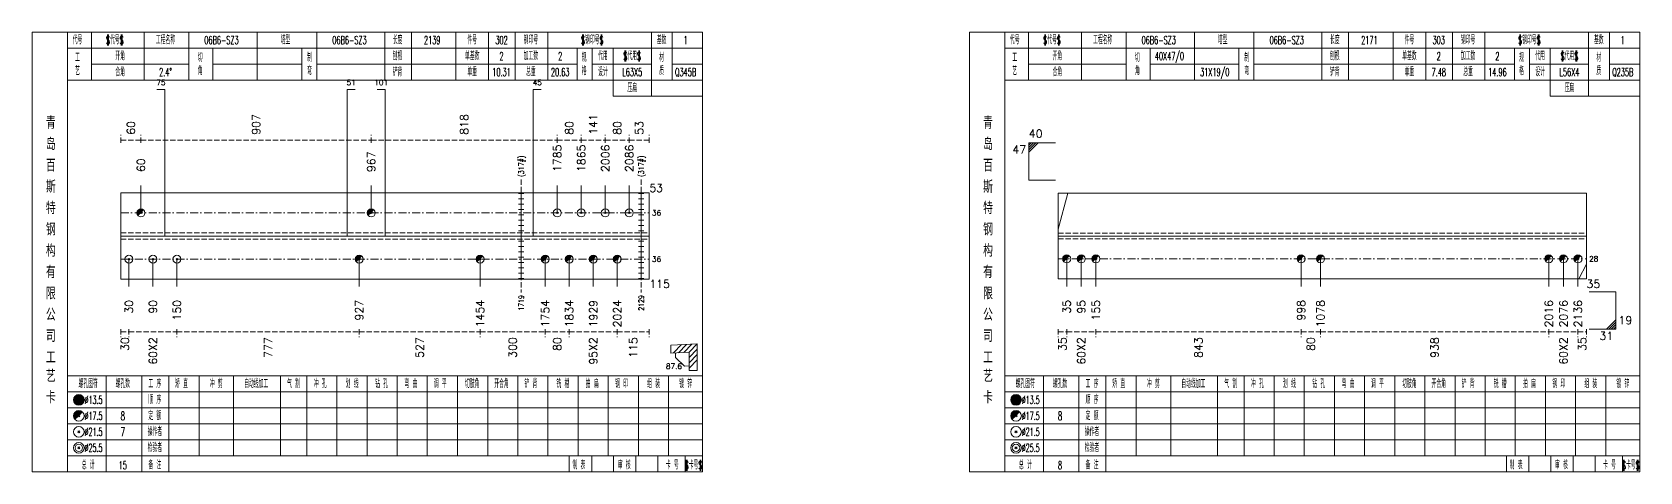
# Model space of a CAD drawing. Extents: x -533 to 8774, y 0 to 7979.
# Drawn here: x 3514 to 4117, y 6433 to 6598 of the extents above; entities that cross this region are included whole.
import ezdxf
from ezdxf.enums import TextEntityAlignment as Align

# ---------------------------------------------------------------- set-up
doc = ezdxf.new("R2010")
doc.units = 0
doc.header["$MEASUREMENT"] = 0
doc.linetypes.add('一点画线', pattern=[5.2, 3, -1, 0.2, -1])
doc.linetypes.add('虚线', pattern=[2.75, 2, -0.75])
doc.layers.get('0').update_dxf_attribs({"linetype": 'CONTINUOUS', "lineweight": 25})
for name, color, linetype, lineweight in [('1', 7, 'CONTINUOUS', 25), ('2', 7, 'CONTINUOUS', 25), ('4', 7, 'CONTINUOUS', 25), ('5', 7, 'CONTINUOUS', 25)]:
    doc.layers.add(name, color=color, linetype=linetype, lineweight=lineweight)
doc.styles.get("Standard").update_dxf_attribs({"font": 'simplex.shx', "width": 0.7, "height": 3, "bigfont": 'gbhzfs.shx'})

# ---------------------------------------------------------------- blocks, each defined once
blk = doc.blocks.new('孔17.5')
at = {"layer": '5', "color": 7, "linetype": 'Continuous', "lineweight": 0}
for p, q in [((-0.2, -0.2), (0.2, 0.2)), ((-0.2, 0.2), (0.2, -0.2))]:
    blk.add_line(p, q, dxfattribs=at)
at = {"layer": '5', "color": 7, "linetype": 'Continuous', "lineweight": 13}
blk.add_circle((0, 0), 1, dxfattribs=at)
for radius in [0.9, 0.8, 0.7, 0.6, 0.5, 0.4, 0.3, 0.2, 0.1]:
    blk.add_arc((0, 0), radius, 45, 225, dxfattribs=at)
blk = doc.blocks.new('孔21.5')
at = {"layer": '5', "color": 7, "linetype": 'Continuous', "lineweight": 13}
for p, q in [((-0.2, -0.2), (0.2, 0.2)), ((0.2, -0.2), (-0.2, 0.2))]:
    blk.add_line(p, q, dxfattribs=at)
blk.add_circle((0, 0), 1, dxfattribs=at)

msp = doc.modelspace()

# ---------------------------------------------------------------- linework, layer by layer
at = {"color": 8, "linetype": '虚线', "lineweight": 9}
for p, q in [((3547.3, 6556.24), (3547.3, 6559.24)), ((3554.8, 6556.24), (3554.8, 6559.24)), ((3554.8, 6556.24), (3554.8, 6559.24)), ((3641.13, 6556.24), (3641.13, 6559.24)), ((3641.13, 6556.24), (3641.13, 6559.24)), ((3710.9, 6556.24), (3710.9, 6559.24)), ((3710.9, 6556.24), (3710.9, 6559.24)), ((3719.9, 6556.24), (3719.9, 6559.24)), ((3719.9, 6556.24), (3719.9, 6559.24)), ((3728.9, 6556.24), (3728.9, 6559.24)), ((3728.9, 6556.24), (3728.9, 6559.24)), ((3737.9, 6556.24), (3737.9, 6559.24)), ((3737.9, 6556.24), (3737.9, 6559.24)), ((3745.4, 6556.24), (3745.4, 6559.24)), ((3547.3, 6557.24), (3554.8, 6557.24)), ((3554.8, 6557.24), (3641.13, 6557.24)), ((3641.13, 6557.24), (3710.9, 6557.24)), ((3710.9, 6557.24), (3719.9, 6557.24)), ((3719.9, 6557.24), (3728.9, 6557.24)), ((3728.9, 6557.24), (3737.9, 6557.24)), ((3737.9, 6557.24), (3745.4, 6557.24)), ((3547.3, 6486.24), (3547.3, 6483.24)), ((3550.3, 6486.24), (3550.3, 6483.24)), ((3550.3, 6486.24), (3550.3, 6483.24)), ((3568.3, 6486.24), (3568.3, 6483.24)), ((3568.3, 6486.24), (3568.3, 6483.24)), ((3636.63, 6486.24), (3636.63, 6483.24)), ((3636.63, 6486.24), (3636.63, 6483.24)), ((3681.96, 6486.24), (3681.96, 6483.24)), ((3681.96, 6486.24), (3681.96, 6483.24)), ((3706.4, 6486.24), (3706.4, 6483.24)), ((3706.4, 6486.24), (3706.4, 6483.24)), ((3715.4, 6486.24), (3715.4, 6483.24)), ((3715.4, 6486.24), (3715.4, 6483.24)), ((3733.4, 6486.24), (3733.4, 6483.24)), ((3733.4, 6486.24), (3733.4, 6483.24)), ((3745.4, 6486.24), (3745.4, 6483.24)), ((3898.7, 6486.24), (3898.7, 6483.24)), ((3901.89, 6486.24), (3901.89, 6483.24)), ((3901.89, 6486.24), (3901.89, 6483.24)), ((3912.84, 6486.24), (3912.84, 6483.24)), ((3912.84, 6486.24), (3912.84, 6483.24)), ((3989.77, 6486.24), (3989.77, 6483.24)), ((3989.77, 6486.24), (3989.77, 6483.24)), ((3997.07, 6486.24), (3997.07, 6483.24)), ((3997.07, 6486.24), (3997.07, 6483.24)), ((4082.66, 6486.24), (4082.66, 6483.24)), ((4082.66, 6486.24), (4082.66, 6483.24)), ((4093.61, 6486.24), (4093.61, 6483.24)), ((4093.61, 6486.24), (4093.61, 6483.24)), ((4096.8, 6486.24), (4096.8, 6483.24)), ((3547.3, 6485.24), (3550.3, 6485.24)), ((3550.3, 6485.24), (3568.3, 6485.24)), ((3568.3, 6485.24), (3636.63, 6485.24)), ((3636.63, 6485.24), (3681.96, 6485.24)), ((3681.96, 6485.24), (3706.4, 6485.24)), ((3706.4, 6485.24), (3715.4, 6485.24)), ((3715.4, 6485.24), (3733.4, 6485.24)), ((3733.4, 6485.24), (3745.4, 6485.24)), ((3898.7, 6485.24), (3901.89, 6485.24)), ((3901.89, 6485.24), (3912.84, 6485.24)), ((3912.84, 6485.24), (3989.77, 6485.24)), ((3989.77, 6485.24), (3997.07, 6485.24)), ((3997.07, 6485.24), (4082.66, 6485.24)), ((4082.66, 6485.24), (4093.61, 6485.24)), ((4093.61, 6485.24), (4096.8, 6485.24))]:
    msp.add_line(p, q, dxfattribs=at)
at = {"color": 7, "linetype": 'Continuous', "lineweight": 13}
for p, q in [((3887.7, 6556.24), (3897.7, 6556.24)), ((3887.7, 6542.24), (3887.7, 6556.24)), ((3888.58, 6556.24), (3887.7, 6555.36)), ((3889.45, 6556.24), (3887.7, 6554.49)), ((3890.33, 6556.24), (3887.7, 6553.61)), ((3891.2, 6556.24), (3887.7, 6552.74)), ((3887.7, 6542.24), (3897.7, 6542.24)), ((3554.8, 6529.93), (3554.8, 6540.24)), ((3641.13, 6529.93), (3641.13, 6540.24)), ((3710.9, 6529.93), (3710.9, 6540.24)), ((3719.9, 6529.93), (3719.9, 6540.24)), ((3728.9, 6529.93), (3728.9, 6540.24)), ((3737.9, 6529.93), (3737.9, 6540.24)), ((3898.7, 6523.82), (3902.35, 6537.31)), ((3550.3, 6512.55), (3550.3, 6502.24)), ((3559.3, 6512.55), (3559.3, 6502.24)), ((3568.3, 6512.55), (3568.3, 6502.24)), ((3636.63, 6512.55), (3636.63, 6502.24)), ((3681.96, 6512.55), (3681.96, 6502.24)), ((3706.4, 6512.55), (3706.4, 6502.24)), ((3715.4, 6512.55), (3715.4, 6502.24)), ((3724.4, 6512.55), (3724.4, 6502.24)), ((3733.4, 6512.55), (3733.4, 6502.24)), ((3901.89, 6512.67), (3901.89, 6502.24)), ((3907.37, 6512.67), (3907.37, 6502.24)), ((3912.84, 6512.67), (3912.84, 6502.24)), ((3989.77, 6512.67), (3989.77, 6502.24)), ((3997.07, 6512.67), (3997.07, 6502.24)), ((4082.66, 6512.67), (4082.66, 6502.24)), ((4088.13, 6512.67), (4088.13, 6502.24)), ((4093.61, 6512.67), (4093.61, 6502.24)), ((4096.8, 6510.62), (4093.97, 6505.17)), ((4107.8, 6500.24), (4097.8, 6500.24)), ((4107.8, 6500.24), (4107.8, 6486.24)), ((4107.8, 6486.24), (4097.8, 6486.24)), ((4104.3, 6486.24), (4107.8, 6489.74)), ((4105.18, 6486.24), (4107.8, 6488.86)), ((4106.05, 6486.24), (4107.8, 6487.99)), ((4106.93, 6486.24), (4107.8, 6487.11))]:
    msp.add_line(p, q, dxfattribs=at)
at = {"color": 7, "linetype": 'Continuous', "lineweight": 18}
for p, q in [((3547.3, 6537.43), (3547.3, 6505.05)), ((3547.3, 6537.43), (3745.4, 6537.43)), ((3745.4, 6537.43), (3745.4, 6505.05)), ((3898.7, 6537.31), (3898.7, 6505.17)), ((3898.7, 6537.31), (4096.8, 6537.31)), ((4096.8, 6537.31), (4096.8, 6505.17)), ((3547.3, 6521.24), (3745.4, 6521.24)), ((3898.7, 6521.24), (4096.8, 6521.24))]:
    msp.add_line(p, q, dxfattribs=at)
at = {"color": 3, "linetype": '一点画线', "lineweight": 13}
for p, q in [((3547.3, 6529.93), (3745.4, 6529.93)), ((3547.3, 6512.55), (3745.4, 6512.55)), ((3898.7, 6512.67), (4096.8, 6512.67))]:
    msp.add_line(p, q, dxfattribs=at)
at = {"color": 1, "linetype": '虚线', "lineweight": 18}
for p, q in [((3547.3, 6522.43), (3745.4, 6522.43)), ((3898.7, 6522.31), (4096.8, 6522.31)), ((3547.3, 6520.05), (3745.4, 6520.05)), ((3898.7, 6520.17), (4096.8, 6520.17))]:
    msp.add_line(p, q, dxfattribs=at)
at = {"layer": '1', "color": 7, "linetype": 'Continuous', "lineweight": 18}
for p, q in [((3547.3, 6505.05), (3745.4, 6505.05)), ((3898.7, 6505.17), (4096.8, 6505.17))]:
    msp.add_line(p, q, dxfattribs=at)
at = {"layer": '2', "color": 7, "linetype": 'Continuous', "lineweight": 13}
for p, q in [((3563.8, 6576.24), (3560.8, 6576.24)), ((3563.8, 6521.24), (3563.8, 6576.24)), ((3632.13, 6521.24), (3632.13, 6576.24)), ((3632.13, 6576.24), (3635.13, 6576.24)), ((3646.38, 6576.24), (3643.38, 6576.24)), ((3646.38, 6521.24), (3646.38, 6576.24)), ((3701.9, 6521.24), (3701.9, 6576.24)), ((3701.9, 6576.24), (3704.9, 6576.24)), ((3698.4, 6537.24), (3696.4, 6537.24)), ((3698.4, 6535.24), (3696.4, 6535.24)), ((3697.4, 6521.24), (3697.4, 6537.43)), ((3743.4, 6537.24), (3741.4, 6537.24)), ((3743.4, 6535.24), (3741.4, 6535.24)), ((3742.4, 6521.24), (3742.4, 6537.43)), ((3698.4, 6533.24), (3696.4, 6533.24)), ((3698.4, 6531.24), (3696.4, 6531.24)), ((3698.4, 6529.24), (3696.4, 6529.24)), ((3743.4, 6533.24), (3741.4, 6533.24)), ((3743.4, 6531.24), (3741.4, 6531.24)), ((3743.4, 6529.24), (3741.4, 6529.24)), ((3698.4, 6527.24), (3696.4, 6527.24)), ((3698.4, 6525.24), (3696.4, 6525.24)), ((3698.4, 6523.24), (3696.4, 6523.24)), ((3743.4, 6527.24), (3741.4, 6527.24)), ((3743.4, 6525.24), (3741.4, 6525.24)), ((3743.4, 6523.24), (3741.4, 6523.24)), ((3696.4, 6519.24), (3698.4, 6519.24)), ((3696.4, 6517.24), (3698.4, 6517.24)), ((3697.4, 6521.24), (3697.4, 6505.05)), ((3741.4, 6519.24), (3743.4, 6519.24)), ((3741.4, 6517.24), (3743.4, 6517.24)), ((3742.4, 6521.24), (3742.4, 6505.05)), ((3696.4, 6515.24), (3698.4, 6515.24)), ((3696.4, 6513.24), (3698.4, 6513.24)), ((3696.4, 6511.24), (3698.4, 6511.24)), ((3741.4, 6515.24), (3743.4, 6515.24)), ((3741.4, 6513.24), (3743.4, 6513.24)), ((3741.4, 6511.24), (3743.4, 6511.24)), ((3696.4, 6509.24), (3698.4, 6509.24)), ((3696.4, 6507.24), (3698.4, 6507.24)), ((3696.4, 6505.24), (3698.4, 6505.24)), ((3741.4, 6509.24), (3743.4, 6509.24)), ((3741.4, 6507.24), (3743.4, 6507.24)), ((3741.4, 6505.24), (3743.4, 6505.24)), ((3763.4, 6480.74), (3753.41, 6480.32)), ((3753.41, 6480.32), (3753.53, 6477.32)), ((3754.41, 6477.36), (3757.41, 6480.49)), ((3756.4, 6477.44), (3759.4, 6480.57)), ((3758.4, 6477.53), (3761.4, 6480.65)), ((3760.4, 6477.61), (3763.4, 6480.74)), ((3763.4, 6470.74), (3763.4, 6480.74)), ((3753.53, 6477.32), (3760.4, 6477.61)), ((3755.28, 6477.39), (3755.28, 6475.64)), ((3758.65, 6472.41), (3755.28, 6475.64)), ((3760.4, 6475.61), (3763.4, 6478.74)), ((3760.4, 6477.61), (3760.4, 6470.74)), ((3760.4, 6473.61), (3763.4, 6476.74)), ((3760.4, 6471.61), (3763.4, 6474.74)), ((3758.65, 6472.41), (3760.4, 6472.49)), ((3760.4, 6470.74), (3763.4, 6470.74))]:
    msp.add_line(p, q, dxfattribs=at)
at = {"layer": '2', "color": 216, "linetype": '虚线', "lineweight": 13}
for p, q in [((3697.4, 6542.43), (3697.4, 6500.05)), ((3742.4, 6542.43), (3742.4, 6500.05))]:
    msp.add_line(p, q, dxfattribs=at)
at = {"layer": '4', "color": 1, "linetype": 'Continuous', "lineweight": 18}
for p, q in [((3527.3, 6432.74), (3527.3, 6597.74)), ((3536.2, 6579.74), (3536.2, 6597.74)), ((3556, 6579.74), (3556, 6597.74)), ((3572.8, 6579.74), (3572.8, 6597.74)), ((3598.4, 6579.74), (3598.4, 6597.74)), ((3620.7, 6579.74), (3620.7, 6597.74)), ((3646.2, 6579.74), (3646.2, 6597.74)), ((3656.2, 6579.74), (3656.2, 6597.74)), ((3672.9, 6579.74), (3672.9, 6597.74)), ((3685.1, 6579.74), (3685.1, 6597.74)), ((3695.1, 6579.74), (3695.1, 6597.74)), ((3707.3, 6579.74), (3707.3, 6597.74)), ((3746.2, 6573.74), (3746.2, 6597.74)), ((3754, 6579.74), (3754, 6597.74)), ((3878.7, 6432.74), (3878.7, 6597.74)), ((3887.6, 6579.74), (3887.6, 6597.74)), ((3907.4, 6579.74), (3907.4, 6597.74)), ((3924.2, 6579.74), (3924.2, 6597.74)), ((3949.8, 6579.74), (3949.8, 6597.74)), ((3972.1, 6579.74), (3972.1, 6597.74)), ((3997.6, 6579.74), (3997.6, 6597.74)), ((4007.6, 6579.74), (4007.6, 6597.74)), ((4024.3, 6579.74), (4024.3, 6597.74)), ((4036.5, 6579.74), (4036.5, 6597.74)), ((4046.5, 6579.74), (4046.5, 6597.74)), ((4058.7, 6579.74), (4058.7, 6597.74)), ((4097.6, 6573.74), (4097.6, 6597.74)), ((4105.4, 6579.74), (4105.4, 6597.74)), ((3527.3, 6591.74), (3765.4, 6591.74)), ((3581.8, 6579.74), (3581.8, 6591.74)), ((3615.1, 6579.74), (3615.1, 6591.74)), ((3718.4, 6579.74), (3718.4, 6591.74)), ((3724, 6579.74), (3724, 6591.74)), ((3731.8, 6573.74), (3731.8, 6591.74)), ((3878.7, 6591.74), (4116.8, 6591.74)), ((3933.2, 6579.74), (3933.2, 6591.74)), ((3966.5, 6579.74), (3966.5, 6591.74)), ((4069.8, 6579.74), (4069.8, 6591.74)), ((4075.4, 6579.74), (4075.4, 6591.74)), ((4083.2, 6573.74), (4083.2, 6591.74)), ((3536.2, 6585.74), (3572.8, 6585.74)), ((3581.8, 6585.74), (3615.1, 6585.74)), ((3620.7, 6585.74), (3718.4, 6585.74)), ((3724, 6585.74), (3746.2, 6585.74)), ((3754, 6585.74), (3765.4, 6585.74)), ((3887.6, 6585.74), (3924.2, 6585.74)), ((3933.2, 6585.74), (3966.5, 6585.74)), ((3972.1, 6585.74), (4069.8, 6585.74)), ((4075.4, 6585.74), (4097.6, 6585.74)), ((4105.4, 6585.74), (4116.8, 6585.74)), ((3527.3, 6579.74), (3765.4, 6579.74)), ((3878.7, 6579.74), (4116.8, 6579.74)), ((3731.8, 6573.74), (3765.4, 6573.74)), ((4083.2, 6573.74), (4116.8, 6573.74)), ((3527.3, 6468.74), (3765.4, 6468.74)), ((3541.8, 6432.74), (3541.8, 6468.74)), ((3555.1, 6432.74), (3555.1, 6468.74)), ((3565.2, 6432.74), (3565.2, 6468.74)), ((3576.6, 6438.74), (3576.6, 6468.74)), ((3589.5, 6438.74), (3589.5, 6468.74)), ((3607.1, 6438.74), (3607.1, 6468.74)), ((3617, 6438.74), (3617, 6468.74)), ((3628.3, 6438.74), (3628.3, 6468.74)), ((3639.6, 6438.74), (3639.6, 6468.74)), ((3650.9, 6438.74), (3650.9, 6468.74)), ((3662.1, 6438.74), (3662.1, 6468.74)), ((3673.5, 6438.74), (3673.5, 6468.74)), ((3684.8, 6438.74), (3684.8, 6468.74)), ((3696.1, 6438.74), (3696.1, 6468.74)), ((3707.4, 6438.74), (3707.4, 6468.74)), ((3718.7, 6438.74), (3718.7, 6468.74)), ((3730, 6438.74), (3730, 6468.74)), ((3741.3, 6438.74), (3741.3, 6468.74)), ((3752.6, 6438.74), (3752.6, 6468.74)), ((3878.7, 6468.74), (4116.8, 6468.74)), ((3893.2, 6432.74), (3893.2, 6468.74)), ((3906.5, 6432.74), (3906.5, 6468.74)), ((3916.6, 6432.74), (3916.6, 6468.74)), ((3928, 6438.74), (3928, 6468.74)), ((3940.9, 6438.74), (3940.9, 6468.74)), ((3958.5, 6438.74), (3958.5, 6468.74)), ((3968.4, 6438.74), (3968.4, 6468.74)), ((3979.7, 6438.74), (3979.7, 6468.74)), ((3991, 6438.74), (3991, 6468.74)), ((4002.3, 6438.74), (4002.3, 6468.74)), ((4013.5, 6438.74), (4013.5, 6468.74)), ((4024.9, 6438.74), (4024.9, 6468.74)), ((4036.2, 6438.74), (4036.2, 6468.74)), ((4047.5, 6438.74), (4047.5, 6468.74)), ((4058.8, 6438.74), (4058.8, 6468.74)), ((4070.1, 6438.74), (4070.1, 6468.74)), ((4081.4, 6438.74), (4081.4, 6468.74)), ((4092.7, 6438.74), (4092.7, 6468.74)), ((4104, 6438.74), (4104, 6468.74)), ((3527.3, 6462.74), (3765.4, 6462.74)), ((3878.7, 6462.74), (4116.8, 6462.74)), ((3527.3, 6456.74), (3765.4, 6456.74)), ((3878.7, 6456.74), (4116.8, 6456.74)), ((3527.3, 6450.74), (3765.4, 6450.74)), ((3878.7, 6450.74), (4116.8, 6450.74)), ((3527.3, 6444.74), (3765.4, 6444.74)), ((3878.7, 6444.74), (4116.8, 6444.74)), ((3527.3, 6438.74), (3765.4, 6438.74)), ((3715.4, 6432.74), (3715.4, 6438.74)), ((3723.8, 6432.74), (3723.8, 6438.74)), ((3732, 6432.74), (3732, 6438.74)), ((3740.4, 6432.74), (3740.4, 6438.74)), ((3748.6, 6432.74), (3748.6, 6438.74)), ((3758.9, 6432.74), (3758.9, 6438.74)), ((3878.7, 6438.74), (4116.8, 6438.74)), ((4066.8, 6432.74), (4066.8, 6438.74)), ((4075.2, 6432.74), (4075.2, 6438.74)), ((4083.4, 6432.74), (4083.4, 6438.74)), ((4091.8, 6432.74), (4091.8, 6438.74)), ((4100, 6432.74), (4100, 6438.74)), ((4110.3, 6432.74), (4110.3, 6438.74))]:
    msp.add_line(p, q, dxfattribs=at)
at = {"layer": '4', "color": 7, "linetype": 'Continuous', "lineweight": 13}
for p, q in [((3531.3, 6459.54), (3531.7, 6459.94)), ((3531.7, 6459.54), (3531.3, 6459.94)), ((3882.7, 6459.54), (3883.1, 6459.94)), ((3883.1, 6459.54), (3882.7, 6459.94)), ((3531.1, 6447.34), (3531.9, 6448.14)), ((3531.9, 6447.34), (3531.1, 6448.14)), ((3882.5, 6447.34), (3883.3, 6448.14)), ((3883.3, 6447.34), (3882.5, 6448.14)), ((3531.1, 6441.34), (3531.9, 6442.14)), ((3531.9, 6441.34), (3531.1, 6442.14)), ((3882.5, 6441.34), (3883.3, 6442.14)), ((3883.3, 6441.34), (3882.5, 6442.14))]:
    msp.add_line(p, q, dxfattribs=at)
at = {"layer": '4', "color": 7, "linetype": 'Continuous', "lineweight": 0}
for p, q in [((3531.1, 6453.34), (3531.9, 6454.14)), ((3531.1, 6454.14), (3531.9, 6453.34)), ((3882.5, 6453.34), (3883.3, 6454.14)), ((3882.5, 6454.14), (3883.3, 6453.34))]:
    msp.add_line(p, q, dxfattribs=at)
at = {"layer": '4', "color": 1, "linetype": 'Continuous', "lineweight": 18}
for points in [[(3514, 6597.74), (3514, 6432.74), (3765.4, 6432.74), (3765.4, 6597.74)], [(3865.4, 6597.74), (3865.4, 6432.74), (4116.8, 6432.74), (4116.8, 6597.74)]]:
    msp.add_lwpolyline(points, close=True, dxfattribs=at)
at = {"layer": '4', "color": 7, "linetype": 'Continuous', "lineweight": 13}
for centre, radius in [((3531.5, 6459.74), 2), ((3531.5, 6459.74), 1.8), ((3531.5, 6459.74), 1.6), ((3531.5, 6459.74), 1.4), ((3531.5, 6459.74), 1.2), ((3531.5, 6459.74), 1), ((3531.5, 6459.74), 0.8), ((3531.5, 6459.74), 0.6), ((3531.5, 6459.74), 0.4), ((3531.5, 6459.74), 0.2), ((3882.9, 6459.74), 2), ((3882.9, 6459.74), 1.8), ((3882.9, 6459.74), 1.6), ((3882.9, 6459.74), 1.4), ((3882.9, 6459.74), 1.2), ((3882.9, 6459.74), 1), ((3882.9, 6459.74), 0.8), ((3882.9, 6459.74), 0.6), ((3882.9, 6459.74), 0.4), ((3882.9, 6459.74), 0.2), ((3531.5, 6453.74), 2), ((3882.9, 6453.74), 2), ((3531.5, 6447.74), 2), ((3882.9, 6447.74), 2), ((3531.5, 6441.74), 2), ((3531.5, 6441.74), 1.4), ((3882.9, 6441.74), 2), ((3882.9, 6441.74), 1.4)]:
    msp.add_circle(centre, radius, dxfattribs=at)
for centre, radius in [((3531.5, 6453.74), 1.8), ((3531.5, 6453.74), 1.6), ((3531.5, 6453.74), 1.4), ((3531.5, 6453.74), 1.2), ((3531.5, 6453.74), 1), ((3531.5, 6453.74), 0.8), ((3531.5, 6453.74), 0.6), ((3531.5, 6453.74), 0.4), ((3531.5, 6453.74), 0.2), ((3882.9, 6453.74), 1.8), ((3882.9, 6453.74), 1.6), ((3882.9, 6453.74), 1.4), ((3882.9, 6453.74), 1.2), ((3882.9, 6453.74), 1), ((3882.9, 6453.74), 0.8), ((3882.9, 6453.74), 0.6), ((3882.9, 6453.74), 0.4), ((3882.9, 6453.74), 0.2)]:
    msp.add_arc(centre, radius, 45, 225, dxfattribs=at)

# ---------------------------------------------------------------- block references
at = {"color": 7, "linetype": 'Continuous', "lineweight": 13, "xscale": 1.5, "yscale": 1.5, "zscale": 1.5}
for name, p in [('孔17.5', (3554.8, 6529.93)), ('孔17.5', (3641.13, 6529.93)), ('孔21.5', (3710.9, 6529.93)), ('孔21.5', (3719.9, 6529.93)), ('孔21.5', (3728.9, 6529.93)), ('孔21.5', (3737.9, 6529.93))]:
    msp.add_blockref(name, p, dxfattribs=at)
at = {"layer": '1', "color": 7, "linetype": 'Continuous', "lineweight": 13, "xscale": 1.5, "yscale": 1.5, "zscale": 1.5}
for name, p in [('孔21.5', (3550.3, 6512.55)), ('孔21.5', (3559.3, 6512.55)), ('孔21.5', (3568.3, 6512.55)), ('孔17.5', (3636.63, 6512.55)), ('孔17.5', (3681.96, 6512.55)), ('孔17.5', (3706.4, 6512.55)), ('孔17.5', (3715.4, 6512.55)), ('孔17.5', (3724.4, 6512.55)), ('孔17.5', (3733.4, 6512.55)), ('孔17.5', (3901.89, 6512.67)), ('孔17.5', (3907.37, 6512.67)), ('孔17.5', (3912.84, 6512.67)), ('孔17.5', (3989.77, 6512.67)), ('孔17.5', (3997.07, 6512.67)), ('孔17.5', (4082.66, 6512.67)), ('孔17.5', (4088.13, 6512.67)), ('孔17.5', (4093.61, 6512.67))]:
    msp.add_blockref(name, p, dxfattribs=at)

# ---------------------------------------------------------------- texts
at = {"color": 8, "linetype": 'Continuous', "lineweight": 9}
for s, p in [('907', (3597.97, 6559.24)), ('818', (3676.02, 6559.24)), ('141', (3724.4, 6559.24)), ('60', (3551.05, 6559.24)), ('80', (3715.4, 6559.24)), ('80', (3733.4, 6559.24)), ('53', (3741.65, 6559.24))]:
    msp.add_text(s, height=3, rotation=90, dxfattribs=at).set_placement(p, align=Align.MIDDLE_LEFT)
at = {"color": 7, "linetype": 'Continuous', "lineweight": 13}
for s, p in [('40', (3887.7, 6557.24)), ('19', (4108.8, 6487.24))]:
    msp.add_text(s, height=3, dxfattribs=at).set_placement(p, align=Align.BOTTOM_LEFT)
for s, p in [('967', (3641.13, 6545.24)), ('1785', (3710.9, 6545.24)), ('1865', (3719.9, 6545.24)), ('2006', (3728.9, 6545.24)), ('2086', (3737.9, 6545.24)), ('60', (3554.8, 6545.24))]:
    msp.add_text(s, height=3, rotation=90, dxfattribs=at).set_placement(p, align=Align.MIDDLE_LEFT)
for s, p in [('47', (3886.7, 6555.24)), ('31', (4106.8, 6485.24))]:
    msp.add_text(s, height=3, dxfattribs=at).set_placement(p, align=Align.TOP_RIGHT)
for s, height, p in [('53', 3, (3745.4, 6539.24)), ('36', 2, (3746.4, 6529.93)), ('36', 2, (3746.4, 6512.55)), ('28', 2, (4097.8, 6512.67))]:
    msp.add_text(s, height=height, dxfattribs=at).set_placement(p, align=Align.MIDDLE_LEFT)
at = {"color": 8, "linetype": 'Continuous', "lineweight": 9}
for s, p in [('30', (3548.8, 6483.24)), ('60X2', (3559.3, 6483.24)), ('777', (3602.47, 6483.24)), ('527', (3659.3, 6483.24)), ('300', (3694.18, 6483.24)), ('80', (3710.9, 6483.24)), ('95X2', (3724.4, 6483.24)), ('115', (3739.4, 6483.24)), ('35', (3900.3, 6483.24)), ('60X2', (3907.37, 6483.24)), ('843', (3951.3, 6483.24)), ('80', (3993.42, 6483.24)), ('938', (4039.86, 6483.24)), ('60X2', (4088.13, 6483.24)), ('35', (4095.2, 6483.24))]:
    msp.add_text(s, height=3, rotation=90, dxfattribs=at).set_placement(p, align=Align.MIDDLE_RIGHT)
at = {"layer": '1', "color": 7, "linetype": 'Continuous', "lineweight": 13}
for s, p in [('115', (3745.4, 6503.24)), ('35', (4096.8, 6503.24))]:
    msp.add_text(s, height=3, dxfattribs=at).set_placement(p, align=Align.MIDDLE_LEFT)
for s, p in [('30', (3550.3, 6497.24)), ('90', (3559.3, 6497.24)), ('150', (3568.3, 6497.24)), ('927', (3636.63, 6497.24)), ('1454', (3681.96, 6497.24)), ('1754', (3706.4, 6497.24)), ('1834', (3715.4, 6497.24)), ('1929', (3724.4, 6497.24)), ('2024', (3733.4, 6497.24)), ('35', (3901.89, 6497.24)), ('95', (3907.37, 6497.24)), ('155', (3912.84, 6497.24)), ('998', (3989.77, 6497.24)), ('1078', (3997.07, 6497.24)), ('2016', (4082.66, 6497.24)), ('2076', (4088.13, 6497.24)), ('2136', (4093.61, 6497.24))]:
    msp.add_text(s, height=3, rotation=90, dxfattribs=at).set_placement(p, align=Align.MIDDLE_RIGHT)
at = {"layer": '2', "color": 7, "linetype": 'Continuous', "lineweight": 13}
for s, p in [('75', (3562.3, 6577.24)), ('51', (3633.63, 6577.24)), ('101', (3644.88, 6577.24)), ('45', (3703.4, 6577.24))]:
    msp.add_text(s, height=2, dxfattribs=at).set_placement(p, align=Align.BOTTOM_CENTER)
at = {"layer": '2', "color": 7, "linetype": 'Continuous', "lineweight": 13, "width": 0.7}
for p in [(3697.4, 6543.43), (3742.4, 6543.43)]:
    msp.add_text('(317#)', height=2, rotation=90, dxfattribs=at).set_placement(p, align=Align.MIDDLE_LEFT)
for s, p in [('1719', (3697.4, 6499.05)), ('2129', (3742.4, 6499.05))]:
    msp.add_text(s, height=2, rotation=90, dxfattribs=at).set_placement(p, align=Align.MIDDLE_RIGHT)
at = {"layer": '2', "color": 7, "linetype": 'Continuous', "lineweight": 13}
msp.add_text('87.6', height=2, dxfattribs=at).set_placement((3757.65, 6470.74), align=Align.BOTTOM_RIGHT)
at = {"layer": '4', "color": 1, "linetype": 'Continuous', "lineweight": 13}
for s, height, width, p in [('代号', 3, 0.6, (3531, 6594.74)), ('$代号$', 3, 0.6, (3545, 6594.74)), ('工程名称', 3, 0.6, (3564, 6594.74)), ('06B6-SZ3', 3, 0.6, (3585, 6594.74)), ('塔型', 3, 0.6, (3609, 6594.74)), ('06B6-SZ3', 3, 0.6, (3633, 6594.74)), ('长度', 3, 0.6, (3651, 6594.74)), ('2139', 3, 0.6, (3664, 6594.74)), ('件号', 3, 0.6, (3679, 6594.74)), ('302', 3, 0.6, (3690, 6594.74)), ('钢印号', 3, 0.6, (3701, 6594.74)), ('$钢印号$', 3, 0.6, (3724, 6594.74)), ('基数', 3, 0.6, (3750, 6594.74)), ('1', 3, 0.6, (3759, 6594.74)), ('代号', 3, 0.6, (3882.4, 6594.74)), ('$代号$', 3, 0.6, (3896.4, 6594.74)), ('工程名称', 3, 0.6, (3915.4, 6594.74)), ('06B6-SZ3', 3, 0.6, (3936.4, 6594.74)), ('塔型', 3, 0.6, (3960.4, 6594.74)), ('06B6-SZ3', 3, 0.6, (3984.4, 6594.74)), ('长度', 3, 0.6, (4002.4, 6594.74)), ('2171', 3, 0.6, (4015.4, 6594.74)), ('件号', 3, 0.6, (4030.4, 6594.74)), ('303', 3, 0.6, (4041.4, 6594.74)), ('钢印号', 3, 0.6, (4052.4, 6594.74)), ('$钢印号$', 3, 0.6, (4075.4, 6594.74)), ('基数', 3, 0.6, (4101.4, 6594.74)), ('1', 3, 0.6, (4110.4, 6594.74)), ('工', 3, 0.6, (3531, 6588.14)), ('开角', 3, 0.6, (3547, 6588.74)), ('切', 3, 0.6, (3577, 6588.14)), ('制', 3, 0.6, (3618, 6588.14)), ('刨根', 3, 0.6, (3651, 6588.74)), ('单基数', 3, 0.6, (3679, 6588.74)), ('2', 3, 0.6, (3690, 6588.74)), ('加工数', 3, 0.6, (3701, 6588.74)), ('2', 3, 0.6, (3712, 6588.74)), ('规', 3, 0.6, (3721, 6588.14)), ('代用', 3, 0.6, (3728, 6588.74)), ('$代用$', 3, 0.6, (3739, 6588.74)), ('材', 3, 0.6, (3750, 6588.14)), ('工', 3, 0.6, (3882.4, 6588.14)), ('开角', 3, 0.6, (3898.4, 6588.74)), ('切', 3, 0.6, (3928.4, 6588.14)), ('40X47/0', 3, 0.6, (3940.4, 6588.74)), ('制', 3, 0.6, (3969.4, 6588.14)), ('刨根', 3, 0.6, (4002.4, 6588.74)), ('单基数', 3, 0.6, (4030.4, 6588.74)), ('2', 3, 0.6, (4041.4, 6588.74)), ('加工数', 3, 0.6, (4052.4, 6588.74)), ('2', 3, 0.6, (4063.4, 6588.74)), ('规', 3, 0.6, (4072.4, 6588.14)), ('代用', 3, 0.6, (4079.4, 6588.74)), ('$代用$', 3, 0.6, (4090.4, 6588.74)), ('材', 3, 0.6, (4101.4, 6588.14)), ('艺', 3, 0.6, (3531, 6583.14)), ('合角', 3, 0.6, (3547, 6582.74)), ('2.4%%d', 3, 0.6, (3564, 6582.74)), ('角', 3, 0.6, (3577, 6583.14)), ('弯', 3, 0.6, (3618, 6583.14)), ('铲背', 3, 0.6, (3651, 6582.74)), ('单重', 3, 0.6, (3679, 6582.74)), ('10.31', 3, 0.6, (3690, 6582.74)), ('总重', 3, 0.6, (3701, 6582.74)), ('20.63', 3, 0.6, (3712, 6582.74)), ('格', 3, 0.6, (3721, 6583.14)), ('设计', 3, 0.6, (3728, 6582.74)), ('L63X5', 3, 0.6, (3739, 6582.74)), ('质', 3, 0.6, (3750, 6583.14)), ('Q345B', 3, 0.6, (3759, 6582.74)), ('艺', 3, 0.6, (3882.4, 6583.14)), ('合角', 3, 0.6, (3898.4, 6582.74)), ('角', 3, 0.6, (3928.4, 6583.14)), ('31X19/0', 3, 0.6, (3957.4, 6582.74)), ('弯', 3, 0.6, (3969.4, 6583.14)), ('铲背', 3, 0.6, (4002.4, 6582.74)), ('单重', 3, 0.6, (4030.4, 6582.74)), ('7.48', 3, 0.6, (4041.4, 6582.74)), ('总重', 3, 0.6, (4052.4, 6582.74)), ('14.96', 3, 0.6, (4063.4, 6582.74)), ('格', 3, 0.6, (4072.4, 6583.14)), ('设计', 3, 0.6, (4079.4, 6582.74)), ('L56X4', 3, 0.6, (4090.4, 6582.74)), ('质', 3, 0.6, (4101.4, 6583.14)), ('Q235B', 3, 0.6, (4110.4, 6582.74)), ('压扁', 3, 0.6, (3739, 6576.74)), ('压扁', 3, 0.6, (4090.4, 6576.74)), ('青', 4.6, 0.8, (3521, 6563.74)), ('青', 4.6, 0.8, (3872.4, 6563.74)), ('岛', 4.6, 0.8, (3521, 6555.74)), ('岛', 4.6, 0.8, (3872.4, 6555.74)), ('百', 4.6, 0.8, (3521, 6547.74)), ('百', 4.6, 0.8, (3872.4, 6547.74)), ('斯', 4.6, 0.8, (3521, 6539.74)), ('斯', 4.6, 0.8, (3872.4, 6539.74)), ('特', 4.6, 0.8, (3521, 6531.74)), ('特', 4.6, 0.8, (3872.4, 6531.74)), ('钢', 4.6, 0.8, (3521, 6523.74)), ('钢', 4.6, 0.8, (3872.4, 6523.74)), ('构', 4.6, 0.8, (3521, 6515.74)), ('构', 4.6, 0.8, (3872.4, 6515.74)), ('有', 4.6, 0.8, (3521, 6507.74)), ('有', 4.6, 0.8, (3872.4, 6507.74)), ('限', 4.6, 0.8, (3521, 6499.74)), ('限', 4.6, 0.8, (3872.4, 6499.74)), ('公', 4.6, 0.8, (3521, 6491.74)), ('公', 4.6, 0.8, (3872.4, 6491.74)), ('司', 4.6, 0.8, (3521, 6483.74)), ('司', 4.6, 0.8, (3872.4, 6483.74)), ('工', 4.6, 0.8, (3521, 6475.74)), ('工', 4.6, 0.8, (3872.4, 6475.74)), ('艺', 4.6, 0.8, (3521, 6468.74)), ('艺', 4.6, 0.8, (3872.4, 6468.74)), ('卡', 4.6, 0.8, (3521, 6460.74)), ('螺孔图符', 3, 0.6, (3535, 6465.74)), ('螺孔数', 3, 0.6, (3548, 6465.74)), ('工 序', 3, 0.6, (3560, 6465.74)), ('矫 直', 3, 0.6, (3570, 6465.74)), ('冲 剪', 3, 0.6, (3583, 6465.74)), ('自动线加工', 3, 0.6, (3598, 6465.74)), ('气 割', 3, 0.6, (3612, 6465.74)), ('冲 孔', 3, 0.6, (3622, 6465.74)), ('划 线', 3, 0.6, (3634, 6465.74)), ('钻 孔', 3, 0.6, (3645, 6465.74)), ('弯 曲', 3, 0.6, (3656, 6465.74)), ('调 平', 3, 0.6, (3667, 6465.74)), ('切肢角', 3, 0.6, (3679, 6465.74)), ('开合角', 3, 0.6, (3690, 6465.74)), ('铲 背', 3, 0.6, (3701, 6465.74)), ('铣 槽', 3, 0.6, (3713, 6465.74)), ('拍 扁', 3, 0.6, (3724, 6465.74)), ('钢 印', 3, 0.6, (3735, 6465.74)), ('组 装', 3, 0.6, (3747, 6465.74)), ('镀 锌', 3, 0.6, (3759, 6465.74)), ('卡', 4.6, 0.8, (3872.4, 6460.74)), ('螺孔图符', 3, 0.6, (3886.4, 6465.74)), ('螺孔数', 3, 0.6, (3899.4, 6465.74)), ('工 序', 3, 0.6, (3911.4, 6465.74)), ('矫 直', 3, 0.6, (3921.4, 6465.74)), ('冲 剪', 3, 0.6, (3934.4, 6465.74)), ('自动线加工', 3, 0.6, (3949.4, 6465.74)), ('气 割', 3, 0.6, (3963.4, 6465.74)), ('冲 孔', 3, 0.6, (3973.4, 6465.74)), ('划 线', 3, 0.6, (3985.4, 6465.74)), ('钻 孔', 3, 0.6, (3996.4, 6465.74)), ('弯 曲', 3, 0.6, (4007.4, 6465.74)), ('调 平', 3, 0.6, (4018.4, 6465.74)), ('切肢角', 3, 0.6, (4030.4, 6465.74)), ('开合角', 3, 0.6, (4041.4, 6465.74)), ('铲 背', 3, 0.6, (4052.4, 6465.74)), ('铣 槽', 3, 0.6, (4064.4, 6465.74)), ('拍 扁', 3, 0.6, (4075.4, 6465.74)), ('钢 印', 3, 0.6, (4086.4, 6465.74)), ('组 装', 3, 0.6, (4098.4, 6465.74)), ('镀 锌', 3, 0.6, (4110.4, 6465.74)), ('%%C13.5', 3, 0.5, (3537, 6459.74)), ('顺 序', 3, 0.6, (3560, 6459.74)), ('%%C13.5', 3, 0.5, (3888.4, 6459.74)), ('顺 序', 3, 0.6, (3911.4, 6459.74)), ('%%C17.5', 3, 0.5, (3537, 6453.74)), ('8', 3.2, 0.6, (3548, 6453.74)), ('定 额', 3, 0.6, (3560, 6453.74)), ('%%C17.5', 3, 0.5, (3888.4, 6453.74)), ('8', 3.2, 0.6, (3899.4, 6453.74)), ('定 额', 3, 0.6, (3911.4, 6453.74)), ('%%C21.5', 3, 0.5, (3537, 6447.74)), ('7', 3.2, 0.6, (3548, 6447.74)), ('操作者', 3, 0.6, (3560, 6447.74)), ('%%C21.5', 3, 0.5, (3888.4, 6447.74)), ('操作者', 3, 0.6, (3911.4, 6447.74)), ('%%C25.5', 3, 0.5, (3537, 6441.74)), ('检验者', 3, 0.6, (3560, 6441.74)), ('%%C25.5', 3, 0.5, (3888.4, 6441.74)), ('检验者', 3, 0.6, (3911.4, 6441.74)), ('总 计', 3, 0.6, (3535, 6435.24)), ('15', 3, 0.6, (3548, 6435.24)), ('备 注', 3, 0.6, (3560, 6435.24)), ('制 表', 3, 0.6, (3719, 6435.24)), ('审 核', 3, 0.6, (3736, 6435.24)), ('卡 号', 3, 0.6, (3754, 6435.24)), ('$卡号$', 3, 0.6, (3762, 6435.24)), ('总 计', 3, 0.6, (3886.4, 6435.24)), ('8', 3, 0.6, (3899.4, 6435.24)), ('备 注', 3, 0.6, (3911.4, 6435.24)), ('制 表', 3, 0.6, (4070.4, 6435.24)), ('审 核', 3, 0.6, (4087.4, 6435.24)), ('卡 号', 3, 0.6, (4105.4, 6435.24)), ('$卡号$', 3, 0.6, (4113.4, 6435.24))]:
    msp.add_text(s, height=height, dxfattribs=dict(at, width=width)).set_placement(p, align=Align.MIDDLE_CENTER)

doc.saveas('drawing.dxf')
